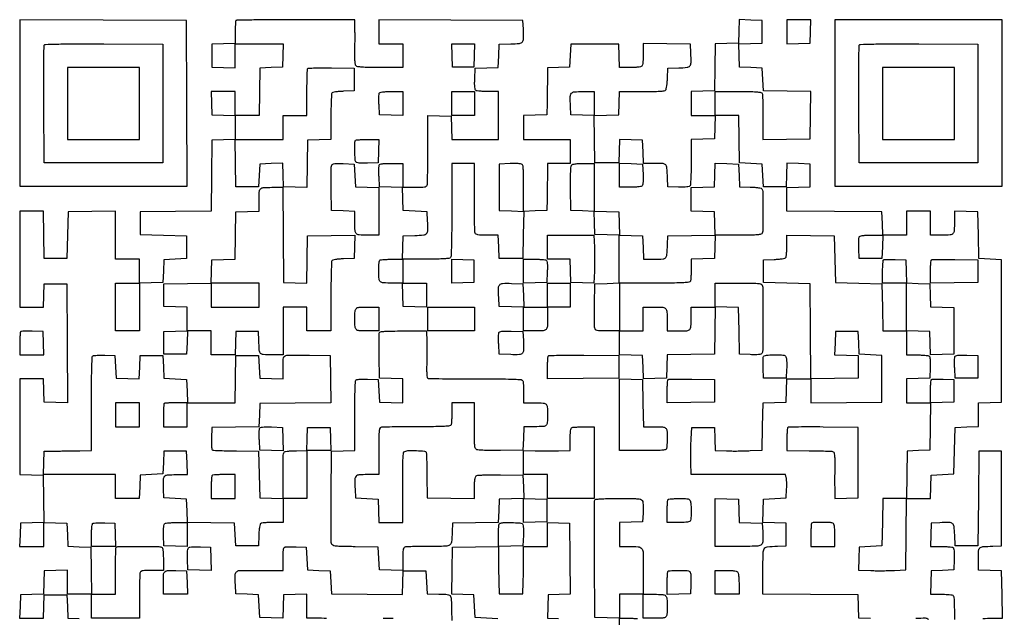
# Model space of a CAD drawing. Extents: x 156 to 936, y 95 to 969.
# Drawn here: x 156 to 936, y 494 to 969 of the extents above; entities that cross this region are included whole.
import ezdxf

# ---------------------------------------------------------------- set-up
doc = ezdxf.new("R2010")
doc.units = 0

msp = doc.modelspace()

# ---------------------------------------------------------------- linework, layer by layer
for points in [[(831.287036, 493.787036), (822.074071, 494.074071), (821.787036, 503.287036), (821.5, 512.5), (783.75, 512.762025), (746, 513.02405), (746, 531.492973, -0.00369), (746.106611, 545.938299, -0.128822), (747.005523, 549.173791, -0.239981), (749.347361, 550.683155, -0.016287), (757.5, 551.245668), (764.5, 551.5), (764.5, 560.5), (764.5, 569.5), (755.212977, 569.788016), (745.925954, 570.076031), (746.212977, 579.288016), (746.5, 588.5), (755.5, 589), (764.5, 589.5), (764.800912, 596.479083, 0.008627), (764.874264, 599.317546, 0.009416), (764.846004, 602.075142, 0.00895), (764.735265, 604.430652, 0.045288), (764.53186, 605.729083), (763.961896, 608), (726.549568, 608), (689.13724, 608), (688.81862, 617.511208, -0.006743), (688.732384, 621.822257, -0.004047), (688.74047, 626.942394, -0.004052), (688.831037, 632.036597, -0.007047), (689, 636.261208), (689.5, 645.5), (698.5, 645.5), (707.5, 645.5), (707.786599, 636.320027), (708.073198, 627.140054), (717.053977, 626.820027, 0.007289), (721.193765, 626.732904, 0.00402), (726.255609, 626.740883, 0.004007), (731.388821, 626.831398, 0.006421), (735.767377, 627), (745.5, 627.5), (745.771928, 646.212764), (746.043857, 664.925529), (755.271928, 665.212764), (764.5, 665.5), (764.787526, 674.75), (765.075052, 684), (774.537526, 684), (784, 684), (784, 674.484427), (784, 664.968853), (812.25, 665.234427), (840.5, 665.5), (840.5, 684), (840.5, 702.5), (831.5, 703), (822.5, 703.5), (822, 712.5), (821.5, 721.5), (812.5, 721.5), (803.5, 721.5), (803.212977, 712.288016), (802.925954, 703.076031), (812.212977, 702.788016), (821.5, 702.5), (821.5, 693.5), (821.5, 684.5), (802.762047, 684.227979), (784.024093, 683.955958), (783.762047, 721.727979), (783.5, 759.5), (765, 760), (746.5, 760.5), (746.5, 769.5), (746.5, 778.5), (754.968156, 778.793967, 0.010674), (758.539342, 778.994333, 0.020911), (761.36687, 779.333008, 0.02067), (763.466763, 779.763838, 0.192561), (764.202843, 780.293967, 0.112747), (764.505639, 781.145552, 0.008694), (764.748704, 783.575647, 0.011557), (764.922929, 786.515734, 0.008556), (764.984687, 789.772065), (765, 798.044131), (783.75, 797.772065), (802.5, 797.5), (803, 779), (803.5, 760.5), (822, 760), (840.5, 759.5), (840.772065, 740.75), (841.044131, 722), (850.522065, 722), (860, 722), (860, 712.5), (860, 703), (868.25, 702.984687, -0.00917), (871.504112, 702.918959, -0.012203), (874.45641, 702.732898, -0.00954), (876.894283, 702.472467, -0.110402), (877.793098, 702.149034, -0.187221), (878.389362, 701.340297, -0.039341), (878.721251, 699.5815, -0.027159), (878.864234, 696.914541, -0.008519), (878.793098, 692.914347), (878.5, 684.5), (869.25, 684.212474), (860, 683.924948), (860, 674.462474), (860, 665), (869.522065, 665), (879.044131, 665), (878.772065, 646.25), (878.5, 627.5), (869.5, 627), (860.5, 626.5), (860.227935, 607.75), (859.955869, 589), (850.5, 589), (841.044131, 589), (840.772065, 570.25), (840.5, 551.5), (831.5, 551), (822.5, 550.5), (822.213363, 541.317201), (821.926727, 532.134402), (831.713363, 531.817201, 0.006482), (836.114049, 531.731657, 0.004051), (841.268926, 531.740053, 0.004064), (846.34904, 531.830785, 0.007378), (850.5, 532), (859.5, 532.5), (859.765573, 560.75), (860.031147, 589), (869.478047, 589), (878.924948, 589), (879.212474, 598.25), (879.5, 607.5), (888.5, 608), (897.5, 608.5), (898, 627), (898.5, 645.5), (907.75, 645.787526), (917, 646.075052), (917, 655.5), (917, 664.924948), (926.25, 665.212474), (935.5, 665.5), (935.5, 722), (935.5, 778.5), (926.5, 779), (917.5, 779.5), (917, 798), (916.5, 816.5), (907.25, 816.787526), (898, 817.075052), (898, 809.119313, -0.01133), (897.829774, 801.607881, -0.174856), (896.858669, 799.255648, -0.19591), (894.651936, 798.200175, -0.014805), (887.893011, 798), (879, 798), (879, 807.5), (879, 817), (869.5, 817), (860, 817), (860, 807.5), (860, 798), (850.537526, 798), (841.075052, 798), (840.787526, 807.25), (840.5, 816.5), (802.75, 816.762025), (765, 817.02405), (765, 826.474499), (765, 835.924948), (774.25, 836.212474), (783.5, 836.5), (783.5, 845.5), (783.5, 854.5), (774.288016, 854.787023), (765.076031, 855.074046), (764.788016, 845.787023), (764.5, 836.5), (755.5, 836.5), (746.5, 836.5), (746, 845.5), (745.5, 854.5), (736.5, 855), (727.5, 855.5), (727.227935, 874.25), (726.955869, 893), (717.477935, 893), (708, 893), (708, 902.5), (708, 912), (726.393011, 912, -0.002472), (736.723448, 911.948927, -0.018295), (741.640441, 911.72025, -0.036273), (744.393178, 911.288503, -0.24904), (745.393011, 910.418213, -0.081416), (745.635779, 909.24434, -0.002391), (745.821697, 904.177994, -0.004735), (745.955952, 898.193417, -0.00324), (746, 891.396147), (746, 873.955869), (764.75, 874.227935), (783.5, 874.5), (783.771984, 893.227854), (784.043968, 911.955708), (765.271984, 912.227854), (746.5, 912.5), (746, 921.5), (745.5, 930.5), (736.5, 931), (727.5, 931.5), (727.212977, 940.711984), (726.925954, 949.923969), (736.212977, 950.211984), (745.5, 950.5), (745.5, 959.5), (745.5, 968.5), (736.288016, 968.787023), (727.076031, 969.074046), (726.788016, 959.787023), (726.5, 950.5), (717.271928, 950.212764), (708.043857, 949.925529), (707.771928, 931.212764), (707.5, 912.5), (698.25, 912.212474), (689, 911.924948), (689, 902.462474), (689, 893), (698.537526, 893), (708.075052, 893), (707.787526, 883.75), (707.5, 874.5), (698.25, 874.212474), (689, 873.924948), (688.984687, 856.212474, -0.004313), (688.919378, 849.331216, -0.006456), (688.732898, 843.323192, -0.00301), (688.478364, 838.232693, -0.12803), (688.149034, 837.206902, -0.187221), (687.340297, 836.610638, -0.039341), (685.5815, 836.278749, -0.027159), (682.914541, 836.135766, -0.008519), (678.914347, 836.206902), (670.5, 836.5), (670.245668, 843.5, 0.009054), (669.811311, 851.472893, 0.165063), (668.834916, 853.784162, 0.199365), (666.713321, 854.809906, 0.014194), (660.018474, 855), (651.075052, 855), (650.787526, 864.25), (650.5, 873.5), (641.288016, 873.787023), (632.076031, 874.074046), (631.788016, 864.787023), (631.5, 855.5), (622, 855.5), (612.5, 855.5), (612.228069, 874.213523), (611.956138, 892.927047), (621.728069, 893.213523), (631.5, 893.5), (631.787526, 902.75), (632.075052, 912), (649.915081, 912, 0.003463), (658.694016, 912.060811, 0.013657), (664.095029, 912.28327, 0.015915), (667.643708, 912.640411, 0.188678), (668.831844, 913.297384, 0.123819), (669.268892, 914.210661, 0.013166), (669.679152, 916.549742, 0.0156), (670.012379, 919.407014, 0.011934), (670.204288, 922.547384), (670.5, 930.5), (679.240685, 930.788797, 0.017722), (685.777845, 931.237089, 0.198326), (688.02491, 932.45151, 0.170867), (688.937542, 934.988791, 0.012477), (688.800912, 942.520917), (688.5, 949.5), (669.75, 949.772065), (651, 950.044131), (651, 941.722065, -0.011041), (650.921837, 938.182675, -0.020303), (650.677903, 935.311666, -0.021068), (650.310837, 933.140642, -0.144947), (649.8, 932.2, -0.144682), (648.861987, 931.689961, -0.021131), (646.701269, 931.322617, -0.02038), (643.847487, 931.078344, -0.011159), (640.337526, 931), (632.075052, 931), (631.787526, 940.25), (631.5, 949.5), (612.5, 949.5), (593.5, 949.5), (593, 940.5), (592.5, 931.5), (583.75, 931.211067), (575, 930.922134), (574.893608, 921.711067, -0.000288), (574.842522, 917.498078, -0.000165), (574.776284, 912.415126, -0.000165), (574.706321, 907.304735, -0.000274), (574.643608, 903), (574.5, 893.5), (565.25, 893.212474), (556, 892.924948), (556, 883.462474), (556, 874), (574.5, 874), (593, 874), (593, 864.5), (593, 855), (584, 855), (575, 855), (574.893608, 845.75, -0.000291), (574.842519, 841.521954, -0.000167), (574.776284, 836.426563, -0.000167), (574.70632, 831.30743, -0.000279), (574.643608, 827), (574.5, 817.5), (565.25, 817.212474), (556, 816.924948), (555.933947, 826.212474, -0.001235), (555.914573, 830.38581, -0.000774), (555.91152, 835.268664, -0.000777), (555.923423, 840.076769, -0.001418), (555.950355, 844, 0.009402), (555.91986, 847.349786, 0.012606), (555.758619, 850.382458, 0.009785), (555.512874, 852.884657, 0.116827), (555.181838, 853.791346, 0.186702), (554.340534, 854.39066, 0.036963), (552.485217, 854.720474, 0.025757), (549.669223, 854.862896, 0.007924), (545.41543, 854.791346), (536.5, 854.5), (536.5, 836), (536.5, 817.5), (546.271931, 817.213523), (556.043862, 816.927047), (555.771931, 798.213523), (555.5, 779.5), (546, 779.5), (536.5, 779.5), (536.212474, 788.75), (535.924948, 798), (527.069463, 798, -0.006319), (522.215639, 798.061341, -0.038531), (519.721349, 798.317395, -0.086284), (518.31328, 798.833715, -0.171859), (517.551945, 799.72523, -0.081925), (517.291505, 800.991004, -0.002777), (517.118598, 806.091574, -0.00517), (517.009834, 812.135435, -0.003575), (517.006386, 818.97523, 0.00061), (517.046472, 826.363016, 0.000538), (517.0706, 834.069286, 0.00054), (517.077384, 841.018793, 0.001634), (517.061429, 845.75), (517, 855), (508, 855), (499, 855), (498.926614, 845.75, 0.00151), (498.900943, 840.525545, 0.000298), (498.888795, 831.160067, 0.000316), (498.88805, 820.250833, 0.000294), (498.900921, 809.071505, -0.00253), (498.860002, 796.752874, -0.007023), (498.665789, 788.094797, -0.004281), (498.37579, 781.659749, -0.161155), (497.851863, 780.321505, -0.18824), (496.630552, 779.644839, -0.016551), (493.048625, 779.28283, -0.013645), (487.525703, 779.059931, -0.003262), (478.340029, 779), (459.924948, 779), (460.212474, 788.25), (460.5, 797.5), (469.740334, 797.787398, 0.015844), (476.678762, 798.223546, 0.194277), (478.990355, 799.421808, 0.177046), (479.934395, 801.942653, 0.012739), (479.800912, 809.520917), (479.5, 816.5), (470, 817), (460.5, 817.5), (460.212474, 826.75), (459.924948, 836), (469.395087, 836, 0.005473), (474.69422, 836.058002, 0.037765), (477.2815, 836.31076, 0.091354), (478.691724, 836.833665, 0.184077), (479.416853, 837.75, 0.068275), (479.634713, 839.026679, 0.002187), (479.78326, 844.273438, 0.004188), (479.879753, 850.476269, 0.002891), (479.88957, 857.5, -0.000649), (479.866309, 865.035889, -0.000594), (479.861649, 872.793836, -0.000594), (479.873943, 879.717621, -0.001952), (479.90533, 884.287526), (480, 893.075052), (489.25, 892.787526), (498.5, 892.5), (498.787526, 883.25), (499.075052, 874), (517.537526, 874), (536, 874), (536, 893), (536, 912), (527.75, 912.015313, -0.00917), (524.495888, 912.081041, -0.012203), (521.54359, 912.267102, -0.00954), (519.105717, 912.527533, -0.110402), (518.206902, 912.850966, -0.187221), (517.610638, 913.659703, -0.039341), (517.278749, 915.4185, -0.027159), (517.135766, 918.085459, -0.008519), (517.206902, 922.085653), (517.5, 930.5), (526.712964, 930.787036), (535.925929, 931.074071), (536.212964, 940.287036), (536.5, 949.5), (545.740334, 949.787398, 0.015844), (552.678762, 950.223546, 0.194277), (554.990355, 951.421808, 0.177046), (555.934395, 953.942653, 0.012739), (555.800912, 961.520917), (555.5, 968.5), (498.25, 968.75819), (441, 969.016379), (441, 959.50819), (441, 950), (450.5, 950), (460, 950), (460, 940.523613), (460, 931.047227), (442.099505, 931.051254, -0.00309), (432.717745, 931.111344, -0.015809), (427.512408, 931.341571, -0.024233), (424.310163, 931.74158, -0.178187), (422.998157, 932.502221, -0.127081), (422.483258, 933.596166, -0.023043), (422.165141, 935.836782, -0.020329), (422.000884, 938.858534, -0.009885), (422.024538, 942.72458, 0.003165), (422.10265, 946.717686, 0.001862), (422.148043, 951.492533, 0.001862), (422.157869, 956.264977, 0.00318), (422.125886, 960.25), (422, 969), (375.166667, 969, 0.001333), (357.162849, 968.952008, 0.002176), (341.894792, 968.804167, 0.00027), (328.311579, 968.606192, 0.194987), (327.666667, 968.333333, 0.174595), (327.400837, 967.768224, 0.005912), (327.195833, 965.278732, 0.010516), (327.048335, 962.289663, 0.007069), (327, 958.870859), (327, 950.075052), (317.75, 949.787526), (308.5, 949.5), (308.5, 940.5), (308.5, 931.5), (317.75, 931.212474), (327, 930.924948), (327, 940.462474), (327, 950), (346.037526, 950), (365.075052, 950), (364.787526, 940.75), (364.5, 931.5), (355.5, 931), (346.5, 930.5), (346.227935, 911.75), (345.955869, 893), (336.477935, 893), (327, 893), (327, 902.5), (327, 912), (317.462474, 912), (307.924948, 912), (308.212474, 902.75), (308.5, 893.5), (317.75, 893.212474), (327, 892.924948), (327, 883.5), (327, 874.075052), (317.75, 873.787526), (308.5, 873.5), (308.234453, 845.265547), (307.968906, 817.031094), (279.734453, 816.765547), (251.5, 816.5), (251.5, 807.5), (251.5, 798.5), (270, 798), (288.5, 797.5), (288.5, 788.5), (288.5, 779.5), (279.5, 779), (270.5, 778.5), (270, 769.5), (269.5, 760.5), (260.25, 760.212474), (251, 759.924948), (251, 769.462474), (251, 779), (241.5, 779), (232, 779), (232, 798.022065), (232, 817.044131), (213.25, 816.772065), (194.5, 816.5), (194, 798), (193.5, 779.5), (184.5, 779.5), (175.5, 779.5), (175.227935, 798.25), (174.955869, 817), (165.477935, 817), (156, 817), (156, 779), (156, 741), (165.462474, 741), (174.924948, 741), (175.212474, 750.25), (175.5, 759.5), (184.5, 759.5), (193.5, 759.5), (193.759816, 712.212344), (194.019631, 664.924689), (184.759816, 665.212344), (175.5, 665.5), (175.212474, 674.75), (174.924948, 684), (165.462474, 684), (156, 684), (156, 646.037526), (156, 608.075052), (165.25, 607.787526), (174.5, 607.5), (174.771926, 588.787816), (175.043852, 570.075632), (165.771926, 569.787816), (156.5, 569.5), (156.212474, 560.25), (155.924948, 551), (165.462474, 551), (175, 551), (175, 560.537526), (175, 570.075052), (184.25, 569.787526), (193.5, 569.5), (193.787036, 560.287036), (194.074071, 551.074071), (203.287036, 550.787036), (212.5, 550.5), (212.772065, 531.75), (213.044131, 513), (203.522065, 513), (194, 513), (194, 522.537526), (194, 532.075052), (184.75, 531.787526), (175.5, 531.5), (175.212964, 522.287036), (174.925929, 513.074071), (165.712964, 512.787036), (156.5, 512.5), (156.212474, 503.25), (155.924948, 494), (165.424948, 494), (174.924948, 494), (175.212474, 503.25), (175.5, 512.5), (184.5, 512.5), (193.5, 512.5), (193.787036, 503.287036), (194.074071, 494.074071), (203.287036, 493.787036)], [(920.611431, 493.830791, -0.011291), (928.103853, 494), (936.044131, 494), (935.772065, 512.75), (935.5, 531.5), (926.25, 531.787526), (917, 532.075052), (917, 541.018474, -0.014194), (917.190094, 547.713321, -0.199365), (918.215838, 549.834916, -0.165063), (920.527107, 550.811311, -0.009054), (928.5, 551.245668), (935.5, 551.5), (935.5, 589), (935.5, 626.5), (926.5, 626.5), (917.5, 626.5), (917, 589), (916.5, 551.5), (907.5, 551.5), (898.5, 551.5), (898.211203, 560.240685, 0.017722), (897.762911, 566.777845, 0.198326), (896.54849, 569.02491, 0.170867), (894.011209, 569.937542, 0.012477), (886.479083, 569.800912), (879.5, 569.5), (879.212474, 560.25), (878.924948, 551), (887.212474, 550.984687, -0.009129), (890.480966, 550.918962, -0.01216), (893.445387, 550.732898, -0.009485), (895.893389, 550.472502, -0.110544), (896.793098, 550.149034, -0.187221), (897.389362, 549.340297, -0.039341), (897.721251, 547.5815, -0.027159), (897.864234, 544.914541, -0.008519), (897.793098, 540.914347), (897.5, 532.5), (888.5, 532), (879.5, 531.5), (879.212474, 522.25), (878.924948, 513), (887.855485, 513, -0.006687), (892.556376, 512.937123, -0.034414), (895.148072, 512.688728, -0.069706), (896.652499, 512.217512, -0.192751), (897.393011, 511.418213, -0.080983), (897.635568, 510.250423, -0.002541), (897.821697, 505.367318, -0.004891), (897.955938, 499.590857, -0.003363), (898, 493.040657, -0.00346)], [(535.5, 493.5), (526.5, 494), (517.5, 494.5), (517, 503.5), (516.5, 512.5), (507.728079, 512.789253), (498.956158, 513.078505), (499.228079, 531.789253), (499.5, 550.5), (517.75, 550.723412), (536, 550.946823), (536.051866, 541.223412, 0.001236), (536.086029, 536.847161, 0.000768), (536.146698, 531.712502, 0.000771), (536.222149, 526.646531, 0.001394), (536.301866, 522.5), (536.5, 513.5), (546, 513.5), (555.5, 513.5), (555.698134, 522.5, 0.001399), (555.777851, 526.648335, 0.000771), (555.853302, 531.720313, 0.000769), (555.913969, 536.863499, 0.001235), (555.948134, 541.25), (556, 551), (565.5, 551), (575, 551), (575, 560.538933), (575, 570.077866), (583.75, 569.788933), (592.5, 569.5), (592.765507, 541.289159), (593.031014, 513.078318), (584.265507, 512.789159), (575.5, 512.5), (575.212997, 503.289473), (574.925993, 494.078945), (583.712997, 493.789473)], [(399.428434, 493.823482, 0.01175), (391.918213, 494), (384, 494), (384, 503.537526), (384, 513.075052), (374.75, 512.787526), (365.5, 512.5), (365.211984, 503.212977), (364.923969, 493.925954), (355.711984, 494.212977), (346.5, 494.5), (346, 503.5), (345.5, 512.5), (336.5, 513), (327.5, 513.5), (327.199088, 520.479083, -0.012405), (327.057144, 528.243164, -0.180252), (328.016693, 530.767865, -0.203763), (330.344433, 531.889122, -0.016444), (337.289176, 531.986262, 0.002296), (341.484927, 531.926228, 0.001343), (346.511508, 531.890894, 0.001343), (351.541817, 531.882556, 0.002281), (355.75, 531.906082), (365, 532), (365, 540.916667, -0.008303), (365.068099, 545.017187, -0.024614), (365.299725, 547.820826, -0.031738), (365.669018, 549.689569, -0.232986), (366.25, 550.356866, -0.08407), (367.100026, 550.554893, -0.00628), (369.482813, 550.670739, -0.008556), (372.344709, 550.724863, -0.006392), (375.5, 550.690199), (383.5, 550.5), (384, 541.5), (384.5, 532.5), (393.5, 532), (402.5, 531.5), (403, 522.5), (403.5, 513.5), (431.712269, 513.234491), (459.924538, 512.968982), (460.212269, 522.234491), (460.5, 531.5), (469.5, 531.5), (478.5, 531.5), (479, 522.5), (479.5, 513.5), (488.65068, 513.213788, -0.004953), (494.214264, 512.984588, -0.05042), (496.495849, 512.63548, -0.141082), (497.669131, 511.943451, -0.130802), (498.336833, 510.713788, -0.049016), (498.550422, 509.191174, -0.002688), (498.724461, 504.363868, -0.004151), (498.853157, 498.608652, -0.00302), (498.904476, 492.205763, 0.003374)], [(452.520917, 493.800912, 0.01985), (444.572376, 493.827903, 0.254392)], [(632, 485.581787), (632, 494), (640.25, 493.984687, -0.008591), (643.498009, 493.922842, -0.011595), (646.431384, 493.748365, -0.008743)], [(877.578192, 492.990355, 0.177046), (875.057347, 493.934395, 0.012739), (867.479083, 493.800912)]]:
    msp.add_lwpolyline(points, format="xyb")
for points in [[(156, 903.007138), (156, 837), (222.50719, 837), (289.014379, 837), (288.75719, 902.75), (288.5, 968.5), (222.25, 968.757138), (156, 969.014276)], [(765, 959.462474), (765, 949.924948), (774.25, 950.212474), (783.5, 950.5), (783.787526, 959.75), (784.075052, 969), (774.537526, 969), (765, 969)], [(803, 903), (803, 837), (869.5, 837), (936, 837), (936, 903), (936, 969), (869.5, 969), (803, 969)], [(516.787526, 940.75), (516.5, 931.5), (508, 931.5), (499.5, 931.5), (499.212474, 940.75), (498.924948, 950), (508, 950), (517.075052, 950)], [(194, 902.5), (194, 874), (222.5, 874), (251, 874), (251, 902.5), (251, 931), (222.5, 931), (194, 931)], [(841, 902.5), (841, 874), (869.5, 874), (898, 874), (898, 902.5), (898, 931), (869.5, 931), (841, 931)], [(517, 902.5), (517, 893), (508, 893), (499, 893), (499, 902.5), (499, 912), (508, 912), (517, 912)], [(516.5, 769.5), (516.5, 760.5), (507.75, 760.211067), (499, 759.922134), (499, 769.5), (499, 779.077866), (507.75, 778.788933), (516.5, 778.5)], [(251, 741), (251, 722), (241.5, 722), (232, 722), (232, 741), (232, 760), (241.5, 760), (251, 760)], [(308, 750.5), (308, 741), (327, 741), (346, 741), (346, 750.5), (346, 760), (327, 760), (308, 760)], [(517, 731.5), (517, 722), (498.5, 722), (480, 722), (480, 731.5), (480, 741), (498.5, 741), (517, 741)], [(232, 655.5), (232, 646), (241.5, 646), (251, 646), (251, 655.5), (251, 665), (241.5, 665), (232, 665)]]:
    msp.add_lwpolyline(points, close=True)
for points in [[(269.5, 902.5), (269.5, 855.5), (222.5, 855.5), (175.5, 855.5), (175.239372, 901.5, -0.000997), (175.174287, 919.225103, -0.001596), (175.197198, 934.357597, -0.000282), (175.267665, 947.72814, -0.090314), (175.461789, 948.759906, -0.301449), (176.45055, 949.464468, -0.003096), (185.402033, 949.70934, -0.005599), (198.68089, 949.841585, -0.001079), (222.722417, 949.759906), (269.5, 949.5)], [(916.5, 902.5), (916.5, 855.5), (869.5, 855.5), (822.5, 855.5), (822.239372, 901.5, -0.000997), (822.174287, 919.225103, -0.001596), (822.197198, 934.357597, -0.000282), (822.267665, 947.72814, -0.090314), (822.461789, 948.759906, -0.301449), (823.45055, 949.464468, -0.003096), (832.402033, 949.70934, -0.005599), (845.68089, 949.841585, -0.001079), (869.722417, 949.759906), (916.5, 949.5)], [(421.5, 921.5), (421.5, 912.5), (413.031844, 912.206033, 0.010674), (409.460658, 912.005667, 0.020911), (406.63313, 911.666992, 0.02067), (404.533237, 911.236162, 0.192561), (403.797157, 910.706033, 0.129251), (403.48896, 909.740899, 0.002679), (403.251296, 904.651233, 0.006078), (403.076696, 898.662689, 0.004032), (403.015313, 891.787526), (403, 874.075052), (393.75, 873.787526), (384.5, 873.5), (384.227798, 854.712768), (383.955596, 835.925536), (374.727798, 836.212768), (365.5, 836.5), (365.211984, 845.787023), (364.923969, 855.074046), (355.711984, 854.787023), (346.5, 854.5), (346, 845.5), (345.5, 836.5), (336.5, 836.5), (327.5, 836.5), (327.227935, 855.25), (326.955869, 874), (345.977935, 874), (365, 874), (365, 883.5), (365, 893), (374.5, 893), (384, 893), (384, 911.333333, -0.003512), (384.049704, 918.410494, -0.005533), (384.202246, 924.483496, -0.00172), (384.409882, 929.721472, -0.187745), (384.688496, 930.355163, -0.19128), (385.321579, 930.628369, -0.001798), (390.480314, 930.761564, -0.0057), (396.465536, 930.826322, -0.003617), (403.438496, 930.77183), (421.5, 930.5)], [(460, 902.462474), (460, 892.924948), (450.75, 893.212474), (441.5, 893.5), (441.205027, 901.411609, -0.006569), (441.129541, 904.539392, -0.008656), (441.147568, 907.392336, -0.006579), (441.235027, 909.7687, -0.079281), (441.423642, 910.661609, -0.228749), (442.106941, 911.304101, -0.041413), (443.854544, 911.698735, -0.027242), (446.620517, 911.933967, -0.007593), (450.968615, 912), (460, 912)], [(612, 902.462474), (612, 892.924948), (602.75, 893.212474), (593.5, 893.5), (593.199088, 900.479083, -0.012322), (593.058134, 908.11956, -0.176722), (593.990719, 910.627338, -0.202101), (596.267676, 911.772817, -0.01682), (603.019052, 912), (612, 912)], [(440.787526, 864.75), (440.5, 855.5), (432.085653, 855.206902, -0.008519), (428.085459, 855.135766, -0.027159), (425.4185, 855.278749, -0.039341), (423.659703, 855.610638, -0.187221), (422.850966, 856.206902, -0.131906), (422.206577, 858.26788, -0.007493), (422.033407, 864.992136, -0.005877), (422.040216, 871.8478, -0.195602), (422.666667, 873.333333, -0.174822), (423.232541, 873.599219, -0.00583), (425.743315, 873.804167, -0.010438), (428.756615, 873.951668, -0.007009), (432.204192, 874), (441.075052, 874)], [(422, 845.5), (422.5, 836.5), (431.75, 836.212474), (441, 835.924948), (441, 816.962474), (441, 798), (432.106989, 798, -0.014732), (425.350994, 798.199102, -0.19511), (423.143776, 799.249844, -0.175559), (422.171283, 801.592092, -0.011491), (422, 809.044262), (422, 816.924948), (412.75, 817.212474), (403.5, 817.5), (403.214485, 834, -0.003389), (403.146214, 840.487096, -0.004645), (403.178583, 846.325376, -0.003052), (403.281068, 851.219472, -0.053724), (403.493203, 852.788514, -0.112845), (404.138583, 854.070221, -0.168426), (405.201191, 854.715686, -0.056825), (407.272522, 854.920626, -0.00454), (412.778718, 854.788514), (421.5, 854.5)], [(460, 845.462474), (460, 835.924948), (450.75, 836.212474), (441.5, 836.5), (441.205027, 844.411609, -0.006569), (441.129541, 847.539392, -0.008656), (441.147568, 850.392336, -0.006579), (441.235027, 852.7687, -0.079281), (441.423642, 853.661609, -0.228749), (442.106941, 854.304101, -0.041413), (443.854544, 854.698735, -0.027242), (446.620517, 854.933967, -0.007593), (450.968615, 855), (460, 855)], [(612.063971, 845.25, -0.001491), (612.079728, 840.848655, -0.000913), (612.073363, 835.657717, -0.000915), (612.048278, 830.517767, -0.001628), (612.006111, 826.28691), (611.88428, 817.07382), (621.69214, 816.78691), (631.5, 816.5), (631.787036, 807.287036), (632.074071, 798.074071), (641.287036, 797.787036), (650.5, 797.5), (650.787526, 788.25), (651.075052, 779), (660.018474, 779, 0.014194), (666.713321, 779.190094, 0.199365), (668.834916, 780.215838, 0.165063), (669.811311, 782.527107, 0.009054), (670.245668, 790.5), (670.5, 797.5), (689.287232, 797.772202), (708.074464, 798.044404), (707.787232, 807.272202), (707.5, 816.5), (698.25, 816.787526), (689, 817.075052), (689, 826.5), (689, 835.924948), (698.25, 836.212474), (707.5, 836.5), (707.788016, 845.787023), (708.076031, 855.074046), (717.288016, 854.787023), (726.5, 854.5), (727, 845.5), (727.5, 836.5), (735.968156, 836.206033, -0.010674), (739.539342, 836.005667, -0.020911), (742.36687, 835.666992, -0.02067), (744.466763, 835.236162, -0.192561), (745.202843, 834.706033, -0.139499), (745.839315, 832.565073, -0.001585), (745.968851, 817.474488, -0.002246), (745.982441, 802.731653, -0.090959), (745.393011, 799.581787, -0.248902), (744.393938, 798.711703, -0.036362), (741.646395, 798.279811, -0.01833), (736.738583, 798.051095, -0.002478), (726.430537, 798), (708.075052, 798), (707.787526, 788.75), (707.5, 779.5), (698.25, 779.212474), (689, 778.924948), (689, 771.044262, -0.007082), (688.955612, 767.910777, -0.008933), (688.821697, 765.013877, -0.007357), (688.631047, 762.59865, -0.068336), (688.393011, 761.581787, -0.273), (687.2442, 760.66906, -0.020733), (683.135087, 760.269618, -0.01238), (675.897163, 760.047441, -0.001482), (659.893011, 760), (632, 760), (632, 741), (632, 722), (641.5, 722), (651, 722), (651, 731.5), (651, 741), (659.883369, 741, -0.016759), (666.553316, 740.776378, -0.201044), (668.807493, 739.648785, -0.167696), (669.798822, 737.151408, -0.010923), (669.986345, 729.25), (670, 722), (678.893011, 722, 0.014768), (685.650479, 722.199638, 0.195511), (687.85745, 723.252746, 0.175208), (688.829247, 725.599988, 0.01141), (689, 733.081787), (689, 741), (698.5, 741), (708, 741), (708, 750.5), (708, 760), (726.393011, 760, -0.002486), (736.69597, 759.948772, -0.018178), (741.62529, 759.720404, -0.035596), (744.393079, 759.291302, -0.249868), (745.389876, 758.426382, -0.092191), (746.008088, 755.077456, -0.000943), (745.930891, 730.985166, -0.000665), (745.773488, 706.472628, -0.137309), (745.113757, 704.184063, -0.192823), (744.325963, 703.602092, -0.037382), (742.550978, 703.278086, -0.026568), (739.877424, 703.13706, -0.008599), (735.914347, 703.206902), (727.5, 703.5), (727, 722), (726.5, 740.5), (717.272202, 740.787232), (708.044404, 741.074464), (707.772202, 722.287232), (707.5, 703.5), (688.787236, 703.228072), (670.074471, 702.956143), (669.787236, 693.728072), (669.5, 684.5), (660.288016, 684.212977), (651.076031, 683.925954), (650.788016, 693.212977), (650.5, 702.5), (641.25, 702.787526), (632, 703.075052), (632, 712.537526), (632, 722), (622.519052, 722, -0.004326), (616.606186, 722.051162, -0.050857), (614.323315, 722.323953, -0.151923), (613.161449, 722.992431, -0.127053), (612.483537, 724.25, -0.053901), (612.275019, 725.797256, -0.002978), (612.175744, 730.685937, -0.004581), (612.145502, 736.515656, -0.003332), (612.214485, 743), (612.5, 759.5), (622.227435, 759.78594), (631.95487, 760.07188), (631.951224, 779.000044), (631.947579, 797.928208), (622.223789, 798.214104), (612.5, 798.5), (612.212964, 807.712964), (611.925929, 816.925929), (602.712964, 817.212964), (593.5, 817.5), (593.285999, 834.940913, -0.004306), (593.257989, 842.601155, -0.010385), (593.403766, 848.266298, -0.008096), (593.668561, 852.484768, -0.154677), (594.158444, 853.690913, -0.155417), (595.084872, 854.28434, -0.030982), (597.035446, 854.678513, -0.024503), (599.812899, 854.924833, -0.009865), (603.622445, 855), (612, 855)], [(650.793098, 846.085653, -0.008519), (650.864234, 842.085459, -0.027159), (650.721251, 839.4185, -0.039341), (650.389362, 837.659703, -0.187221), (649.793098, 836.850966, -0.110402), (648.894283, 836.527533, -0.00954), (646.45641, 836.267102, -0.012203), (643.504112, 836.081041, -0.00917), (640.25, 836.015313), (632, 836), (632, 845.537526), (632, 855.075052), (641.25, 854.787526), (650.5, 854.5)], [(365.237975, 798.25), (365.5, 760.5), (374.727798, 760.212768), (383.955596, 759.925536), (384.227798, 778.712768), (384.5, 797.5), (403.28782, 797.772204), (422.075639, 798.044409), (421.78782, 788.772204), (421.5, 779.5), (413.031844, 779.206033, 0.010674), (409.460658, 779.005667, 0.020911), (406.63313, 778.666992, 0.02067), (404.533237, 778.236162, 0.192561), (403.797157, 777.706033, 0.134227), (403.486565, 776.699527, 0.001247), (403.251296, 768.849585, 0.0041), (403.076556, 759.781954, 0.002627), (403.015313, 749.25), (403, 722), (393.5, 722), (384, 722), (384, 731.5), (384, 741), (374.5, 741), (365, 741), (365, 722), (365, 703), (356.019052, 703, -0.014075), (349.293814, 703.189349, -0.199016), (347.167746, 704.214245, -0.165509), (346.189146, 706.52461, -0.009074), (345.754332, 714.5), (345.5, 721.5), (336.5, 721.5), (327.5, 721.5), (327.212474, 712.25), (326.924948, 703), (317.462474, 703), (308, 703), (308, 712.5), (308, 722), (298.537526, 722), (289.075052, 722), (288.787526, 712.75), (288.5, 703.5), (279.5, 703.5), (270.5, 703.5), (270.5, 712.5), (270.5, 721.5), (279.75, 721.787526), (289, 722.075052), (289, 731.5), (289, 740.924948), (279.75, 741.212474), (270.5, 741.5), (270.5, 750.5), (270.5, 759.5), (289.212764, 759.771928), (307.925529, 760.043857), (308.212764, 769.271928), (308.5, 778.5), (317.728072, 778.787236), (326.956143, 779.074471), (327.228072, 797.787236), (327.5, 816.5), (336.75, 816.787526), (346, 817.075052), (346, 824.955738, -0.011482), (346.171143, 832.407159, -0.175415), (347.142877, 834.74965, -0.195224), (349.348541, 835.800662, -0.01477), (356.094964, 836), (364.97595, 836)], [(612.18138, 788.5, -0.005294), (612.280662, 784.17274, -0.003099), (612.312558, 778.989247, -0.003099), (612.280177, 773.802276, -0.005262), (612.180521, 769.463394), (611.861042, 759.926787), (602.680521, 760.213394), (593.5, 760.5), (593.212474, 769.75), (592.924948, 779), (583.962474, 779), (575, 779), (575, 788.5), (575, 798), (593.43138, 798), (611.86276, 798)], [(840.787526, 788.75), (840.5, 779.5), (831.5, 779.5), (822.5, 779.5), (822.205027, 787.411609, -0.006569), (822.129541, 790.539392, -0.008656), (822.147568, 793.392336, -0.006579), (822.235027, 795.7687, -0.079281), (822.423642, 796.661609, -0.22904), (823.108114, 797.304492, -0.041271), (824.861635, 797.698947, -0.027152), (827.637843, 797.934049, -0.007548), (832.006141, 798), (841.075052, 798)], [(460, 769.5), (460, 760), (469.5, 760), (479, 760), (479, 750.462474), (479, 740.924948), (469.75, 741.212474), (460.5, 741.5), (460.212474, 750.75), (459.924948, 760), (452.044262, 760, -0.011104), (444.631602, 760.164637, -0.168361), (442.275793, 761.100138, -0.200636), (441.211391, 763.23143, -0.016793), (441, 769.523655, -0.009126), (441.069231, 773.316322, -0.0261), (441.302781, 775.942696, -0.034019), (441.674808, 777.697678, -0.231604), (442.25, 778.337719, -0.075375), (443.103532, 778.540327, -0.005317), (445.55625, 778.717133, -0.007419), (448.498917, 778.854035, -0.005521), (451.75, 778.921053), (460, 779)], [(573.793098, 778.149034, -0.187221), (574.389362, 777.340297, -0.039341), (574.721251, 775.5815, -0.027159), (574.864234, 772.914541, -0.008519), (574.793098, 768.914347), (574.5, 760.5), (565.25, 760.212474), (556, 759.924948), (556, 769.462474), (556, 779), (564.25, 778.984687, -0.00917), (567.504112, 778.918959, -0.012203), (570.45641, 778.732898, -0.00954), (572.894283, 778.472467, -0.110402)], [(859.787036, 769.287036), (860.074071, 760.074071), (869.287036, 759.787036), (878.5, 759.5), (878.787036, 750.287036), (879.074071, 741.074071), (888.287036, 740.787036), (897.5, 740.5), (897.5, 722), (897.5, 703.5), (888.288016, 703.212977), (879.076031, 702.925954), (878.788016, 712.212977), (878.5, 721.5), (869.25, 721.787526), (860, 722.075052), (860, 741.037526), (860, 760), (850.5, 760), (841, 760), (841, 768.833333, -0.007416), (841.050964, 772.269043, -0.010972), (841.206402, 775.278277, -0.006396), (841.422807, 777.77838, -0.173269), (841.702644, 778.369311, -0.179987), (842.290922, 778.638564, -0.007016), (844.709672, 778.781547, -0.011703), (847.626528, 778.84459, -0.007913), (850.952644, 778.785977), (859.5, 778.5)], [(916.5, 769.5), (916.5, 760.5), (897.75, 760.227935), (879, 759.955869), (879, 768.811268, -0.00725), (879.049928, 772.254446, -0.010754), (879.202246, 775.267639, -0.006164), (879.414136, 777.773946, -0.173904), (879.688496, 778.355163, -0.19128), (880.321579, 778.628369, -0.001798), (885.480314, 778.761564, -0.0057), (891.465536, 778.826322, -0.003617), (898.438496, 778.77183), (916.5, 778.5)], [(555.787526, 750.25), (556.075052, 741), (565.537526, 741), (575, 741), (575, 750.5), (575, 760), (584, 760), (593, 760), (593, 750.5), (593, 741), (584, 741), (575, 741), (575, 733.081787, -0.01141), (574.829247, 725.599988, -0.175208), (573.85745, 723.252746, -0.195511), (571.650479, 722.199638, -0.014768), (564.893011, 722), (556, 722), (556, 731.463788), (556, 740.927576), (546.25, 741.213788), (536.5, 741.5), (536.199088, 748.479083, -0.012183), (536.054051, 756.224292, -0.182581), (537.006436, 758.703073, -0.205359), (539.311888, 759.781971, -0.015937), (546.278376, 759.78715), (555.5, 759.5)], [(441, 731.5), (441, 722), (432.106989, 722, -0.013336), (425.429165, 722.178146, -0.177094), (423.202154, 723.129957, -0.190499), (422.197642, 725.264457, -0.015844), (422, 731.5, -0.015844), (422.197642, 737.735543, -0.190499), (423.202154, 739.870043, -0.177094), (425.429165, 740.821854, -0.013336), (432.106989, 741), (441, 741)], [(156.702644, 721.369311, 0.173269), (156.422807, 720.77838, 0.006396), (156.206402, 718.278277, 0.010972), (156.050964, 715.269043, 0.007416), (156, 711.833333), (156, 703), (165.537526, 703), (175.075052, 703), (174.787526, 712.25), (174.5, 721.5), (165.952644, 721.785977, 0.007913), (162.626528, 721.84459, 0.011703), (159.709672, 721.781547, 0.007016), (157.290922, 721.638564, 0.179987)], [(479.144302, 713.25, -0.003594), (479.181909, 709.206943, -0.001958), (479.172959, 704.242663, -0.00195), (479.124407, 699.195246, -0.003095), (479.039222, 694.87396, 0.008326), (479.001088, 690.751084, 0.018323), (479.139836, 687.602966, 0.016932), (479.406527, 685.284933, 0.220685), (479.871671, 684.579311, 0.134495), (480.79517, 684.307557, 0.000559), (491.480496, 684.118582, 0.002709), (503.641353, 683.98301, 0.001697), (517.871906, 683.949767, -0.001071), (539.248459, 683.926614, -0.00943), (548.698954, 683.717882, -0.013274), (554.161877, 683.348638, -0.284945), (555.395154, 682.412629, -0.068517), (555.632397, 681.397499, -0.007287), (555.822326, 678.97346, -0.00888), (555.955773, 676.065669, -0.007026), (556, 672.918213), (556, 665), (564.893011, 665, -0.013336), (571.570835, 664.821854, -0.177094), (573.797846, 663.870043, -0.190499), (574.802358, 661.735543, -0.015844), (575, 655.5, -0.015807), (574.802887, 649.26641, -0.190057), (573.800759, 647.13142, -0.177462), (571.578852, 646.178787, -0.013444), (564.930537, 646), (556.075052, 646), (555.787526, 636.75), (555.5, 627.5), (537.630851, 627.226441, -0.003772), (529.218208, 627.161121, -0.011951), (523.58904, 627.294444, -0.01232), (519.690655, 627.57647, -0.150079), (518.324384, 628.145748, -0.143499), (517.642725, 629.157205, -0.043589), (517.23356, 630.979707, -0.028422), (517.021714, 633.729291, -0.008586), (517.009586, 637.919308, 0.001788), (517.05188, 641.871266, 0.00099), (517.076713, 646.696609, 0.000987), (517.082547, 651.585498, 0.00159), (517.066053, 655.75), (517, 665), (508, 665), (499, 665), (499, 657.081787, -0.00705), (498.955615, 653.933927, -0.008902), (498.821697, 651.0249, -0.007317), (498.631074, 648.599719, -0.06844), (498.393011, 647.581787, -0.271086), (497.257592, 646.67308, -0.02197), (493.306366, 646.270409, -0.012854), (486.33251, 646.047721, -0.001554), (470.974799, 646, 0.002113), (460.584885, 645.956085, 0.00323), (451.574722, 645.821697, 0.001149), (443.814248, 645.637956, 0.085316), (442.581787, 645.393011, 0.24904), (441.711497, 644.393178, 0.036273), (441.27975, 641.640441, 0.018295), (441.051073, 636.723448, 0.002472), (441, 626.393011), (441, 608), (432.019052, 608, 0.01682), (425.267676, 607.772817, 0.202101), (422.990719, 606.627338, 0.176722), (422.058134, 604.11956, 0.012322), (422.199088, 596.479083), (422.5, 589.5), (431.5, 589), (440.5, 588.5), (440.787526, 579.25), (441.075052, 570), (450.537526, 570), (460, 570), (460, 597.893011, -0.001482), (460.047441, 613.897163, -0.01238), (460.269618, 621.135087, -0.020733), (460.66906, 625.2442, -0.273), (461.581787, 626.393011, -0.085248), (464.936159, 627.060146, -0.016977), (471.069968, 627.012843, -0.010327), (477.317053, 626.623053, -0.287939), (478.567404, 625.684944, -0.080497), (478.775835, 624.686298, -0.001701), (478.986659, 619.634672, -0.003897), (479.167451, 613.711391, -0.002611), (479.286019, 606.934944), (479.5, 589.5), (498.25, 589.227935), (517, 588.955869), (517, 597.35549, -0.009477), (517.07467, 601.294675, -0.026445), (517.325207, 604.046794, -0.036535), (517.740121, 605.931434, -0.148154), (518.380851, 606.901115, -0.152679), (519.6852, 607.436825, -0.010349), (523.738818, 607.704708, -0.011229), (529.433748, 607.834763, -0.003921), (537.630851, 607.773559), (555.5, 607.5), (555.787036, 598.287036), (556.074071, 589.074071), (565.287036, 588.787036), (574.5, 588.5), (574.5, 579.5), (574.5, 570.5), (565.25, 570.212474), (556, 569.924948), (556, 579.498686), (556, 589.072424), (546.25, 588.786212), (536.5, 588.5), (536.212771, 579.272415), (535.925542, 570.044829), (517.712771, 569.772415), (499.5, 569.5), (499.245668, 562.5, -0.015297), (498.699088, 554.343177, -0.234547), (497.247226, 552.018476, -0.134667), (494.137942, 551.110767, -0.00408), (480.562735, 551, 0.003248), (473.781228, 550.955951, 0.004744), (467.809928, 550.821697, 0.0024), (462.755283, 550.635766, 0.081389), (461.581787, 550.393011, 0.192751), (460.782488, 549.652499, 0.069706), (460.311272, 548.148072, 0.034414), (460.062877, 545.556376, 0.006687), (460, 540.855485), (460, 531.924948), (450.75, 532.212474), (441.5, 532.5), (441, 541.5), (440.5, 550.5), (422.263403, 550.772507, -0.001733), (410.371608, 550.991429, -0.027626), (406.35246, 551.301967, -0.103582), (404.432333, 551.97855, -0.199274), (403.484534, 553.272507, -0.057209), (403.27206, 554.970215, -0.000808), (403.183473, 565.273799, -0.002238), (403.153502, 577.233667, -0.001471), (403.221131, 591), (403.5, 626.5), (412.75, 626.787526), (422, 627.075052), (422.092898, 636.287526, 0.001919), (422.122525, 641.030312, 0.000614), (422.130861, 648.081336, 0.000612), (422.120896, 655.932979, 0.000684), (422.091679, 663.5, -0.004371), (422.116244, 670.491498, -0.006556), (422.27104, 676.592347, -0.003034), (422.501521, 681.762699, -0.131698), (422.834434, 682.793098, -0.185171), (423.651188, 683.388868, -0.039105), (425.416752, 683.720821, -0.027082), (428.088216, 683.863948, -0.008549), (432.085653, 683.793098), (440.5, 683.5), (441, 674.5), (441.5, 665.5), (450.75, 665.212474), (460, 664.924948), (460, 674.424948), (460, 683.924948), (450.75, 684.212474), (441.5, 684.5), (441.257563, 702, -0.002549), (441.198054, 708.796851, -0.003829), (441.221776, 714.726562, -0.001593), (441.297044, 719.79645, -0.084029), (441.476178, 720.75, -0.281521), (442.289511, 721.392512, -0.013511), (445.884993, 721.726917, -0.013249), (451.367402, 721.942074, -0.003182), (460.468615, 722), (479, 722)], [(555.800912, 714.520917, -0.012183), (555.945949, 706.775708, -0.182581), (554.993564, 704.296927, -0.205359), (552.688112, 703.218029, -0.015937), (545.721624, 703.21285), (536.5, 703.5), (536.205027, 711.411609, -0.00675), (536.130612, 714.542108, -0.00884), (536.151823, 717.403425, -0.006817), (536.244157, 719.786543, -0.078674), (536.438128, 720.699359, -0.226742), (537.142535, 721.366783, -0.050502), (538.808733, 721.724677, -0.028831), (541.565901, 721.870994, -0.006604), (546.233101, 721.787749), (555.5, 721.5)], [(232, 693.5), (232.5, 684.5), (241.711984, 684.212977), (250.923969, 683.925954), (251.211984, 693.212977), (251.5, 702.5), (260.5, 702.5), (269.5, 702.5), (270, 693.5), (270.5, 684.5), (279.5, 684), (288.5, 683.5), (288.787526, 674.25), (289.075052, 665), (308.015461, 665), (326.955869, 665), (327.227935, 683.75), (327.5, 702.5), (336.5, 702.5), (345.5, 702.5), (346, 693.5), (346.5, 684.5), (355.75, 684.212474), (365, 683.924948), (365, 692.943422, -0.004691), (365.052461, 698.534753, -0.05307), (365.327745, 700.729005, -0.153693), (365.995946, 701.854309, -0.122683), (367.25, 702.516463, -0.053901), (368.797256, 702.724981, -0.002978), (373.685938, 702.824256, -0.004581), (379.515656, 702.854498, -0.003332), (386, 702.785515), (402.5, 702.5), (402.772008, 683.765611), (403.044016, 665.031221), (374.772008, 664.765611), (346.5, 664.5), (346.212764, 655.271928), (345.925529, 646.043857), (327.212764, 645.771928), (308.5, 645.5), (308.210829, 636.733647, 0.007537), (308.13503, 632.499677, 0.027606), (308.275424, 629.821458, 0.042666), (308.604726, 628.135136, 0.235933), (309.210829, 627.47337, 0.080261), (310.192375, 627.268566, 0.001625), (315.261931, 627.054118, 0.003795), (321.20043, 626.867376, 0.002537), (328, 626.739724), (345.5, 626.5), (346, 608), (346.5, 589.5), (355.75, 589.212474), (365, 588.924948), (365.066053, 598.212474, 0.001651), (365.08206, 602.413774, 0.001), (365.07464, 607.386671, 0.001002), (365.04751, 612.322924, 0.001764), (365.00253, 616.401724, -0.008179), (365.010126, 620.616033, -0.025722), (365.206766, 623.437012, -0.036226), (365.572623, 625.304599, -0.187083), (366.186477, 626.136411, -0.109735), (367.0954, 626.464648, -0.009786), (369.526567, 626.72919, -0.012388), (372.471276, 626.918025, -0.00935), (375.712474, 626.984687), (383.924948, 627), (384.212474, 636.25), (384.5, 645.5), (393.5, 645.5), (402.5, 645.5), (402.787526, 636.25), (403.075052, 627), (393.537526, 627), (384, 627), (384, 608), (384, 589), (374.5, 589), (365, 589), (365, 579.5), (365, 570), (356.75, 569.984687, 0.008579), (353.502124, 569.922928, 0.011582), (350.569165, 569.748704, 0.008725), (348.145071, 569.505619, 0.112667), (347.293967, 569.202843, 0.192561), (346.763838, 568.466763, 0.02067), (346.333008, 566.36687, 0.020911), (345.994333, 563.539342, 0.010674), (345.793967, 559.968156), (345.5, 551.5), (336.5, 551.5), (327.5, 551.5), (327, 560.5), (326.5, 569.5), (307.75, 569.772065), (289, 570.044131), (289, 560.484539), (289, 550.924948), (279.75, 551.212474), (270.5, 551.5), (270.206902, 559.914347, -0.008519), (270.135766, 563.914541, -0.027159), (270.278749, 566.5815, -0.039341), (270.610638, 568.340297, -0.187221), (271.206902, 569.149034, -0.110544), (272.106611, 569.472502, -0.009485), (274.554613, 569.732898, -0.01216), (277.519034, 569.918962, -0.009129), (280.787526, 569.984687), (289.075052, 570), (288.787526, 579.25), (288.5, 588.5), (279.5, 589), (270.5, 589.5), (270.199088, 596.479083, -0.012342), (270.058373, 604.122836, -0.177188), (270.993289, 606.629356, -0.201759), (273.275018, 607.773732, -0.016678), (280.056578, 608), (289.075052, 608), (288.787526, 617.25), (288.5, 626.5), (279.5, 626.5), (270.5, 626.5), (270, 617.5), (269.5, 608.5), (260.5, 608), (251.5, 607.5), (251.212474, 598.25), (250.924948, 589), (241.462474, 589), (232, 589), (232, 598.5), (232, 608), (203.462474, 608), (174.924948, 608), (175.212474, 617.25), (175.5, 626.5), (185, 626.670976, -0.000729), (189.307432, 626.742215, -0.000437), (194.426562, 626.814941, -0.000437), (199.521955, 626.878425, -0.00076), (203.75, 626.920976), (213, 627), (213, 664.416667, -0.00142), (213.053725, 683.327293, -0.006813), (213.26185, 694.104963, -0.004322), (213.564533, 701.38068, -0.288623), (214.25, 702.356866, -0.08407), (215.100026, 702.554893, -0.00628), (217.482812, 702.670739, -0.008556), (220.344709, 702.724863, -0.006392), (223.5, 702.690199), (231.5, 702.5)], [(631.5, 693.5), (631.5, 684.5), (603.25, 684.234427), (575, 683.968853), (575, 692.81776, -0.006825), (575.046931, 696.25558, -0.010194), (575.190199, 699.257499, -0.005579), (575.389079, 701.762252, -0.175521), (575.647486, 702.314153, -0.19434), (576.261834, 702.574984, -0.000715), (584.213011, 702.703636, -0.003564), (593.268961, 702.772644, -0.002213), (603.897486, 702.730819), (631.5, 702.5)], [(764.53186, 700.729083, -0.045288), (764.735265, 699.430652, -0.00895), (764.846004, 697.075142, -0.009416), (764.874264, 694.317546, -0.008627), (764.800912, 691.479083), (764.5, 684.5), (755.5, 684.5), (746.5, 684.5), (746.205027, 692.411609, -0.006569), (746.129541, 695.539392, -0.008656), (746.147568, 698.392336, -0.006579), (746.235027, 700.7687, -0.079281), (746.423642, 701.661609, -0.22457), (747.090262, 702.298479, -0.043417), (748.75639, 702.695609, -0.02855), (751.380684, 702.93277, -0.008261), (755.449563, 703, -0.005141), (760.703997, 702.94597, -0.056171), (762.795734, 702.666566, -0.156364), (763.880532, 701.993638, -0.115369)], [(916.5, 693.5), (916.5, 684.5), (907.5, 684.5), (898.5, 684.5), (898.205027, 692.411609, -0.006757), (898.130652, 695.542211, -0.008847), (898.151984, 698.403842, -0.006825), (898.2445, 700.787219, -0.078651), (898.438673, 701.700781, -0.222283), (899.127059, 702.364206, -0.05328), (900.715903, 702.724548, -0.030281), (903.338027, 702.871594, -0.007113), (907.733647, 702.789171), (916.5, 702.5)], [(650.772065, 664.75), (651.044131, 646), (658.940278, 646, -0.010477), (666.279862, 645.846187, -0.15492), (668.670714, 644.975342, -0.209976), (669.762644, 642.977321, -0.021558), (670, 637.474799, -0.007618), (669.955578, 634.55946, -0.009419), (669.821697, 631.846597, -0.008009), (669.630616, 629.581709, -0.066654), (669.393011, 628.581787, -0.24904), (668.393178, 627.711497, -0.036273), (665.640441, 627.27975, -0.018295), (660.723448, 627.051073, -0.002472), (650.393011, 627), (632, 627), (632, 655.537526), (632, 684.075052), (641.25, 683.787526), (650.5, 683.5)], [(707.5, 674.5), (707.5, 665.5), (688.75, 665.227935), (670, 664.955869), (670, 673.811268, -0.00725), (670.049928, 677.254446, -0.010754), (670.202246, 680.267639, -0.006164), (670.414136, 682.773946, -0.173904), (670.688496, 683.355163, -0.19128), (671.321579, 683.628369, -0.001798), (676.480314, 683.761564, -0.0057), (682.465536, 683.826322, -0.003617), (689.438496, 683.77183), (707.5, 683.5)], [(897.5, 674.5), (897.5, 665.5), (888.25, 665.212474), (879, 664.924948), (879, 673.795808, -0.007385), (879.050962, 677.245903, -0.010931), (879.206402, 680.267253, -0.006353), (879.422777, 682.777963, -0.173388), (879.702644, 683.369311, -0.179987), (880.290922, 683.638564, -0.007016), (882.709672, 683.781547, -0.011703), (885.626528, 683.84459, -0.007913), (888.952644, 683.785977), (897.5, 683.5)], [(270.666667, 664.333333, 0.174709), (270.400808, 663.76784, 0.005871), (270.195833, 661.267708, 0.010477), (270.048334, 658.266524, 0.007039), (270, 654.833333), (270, 646), (279.5, 646), (289, 646), (289, 655.5), (289, 665), (280.166667, 665, 0.007039), (276.733476, 664.951666, 0.010477), (273.732292, 664.804167, 0.005871), (271.23216, 664.599192, 0.174709)], [(364.788029, 636.211971), (365.076058, 626.923942), (355.788029, 627.211971), (346.5, 627.5), (346.205027, 635.411609, -0.006757), (346.130652, 638.542211, -0.008847), (346.151984, 641.403842, -0.006825), (346.2445, 643.787219, -0.078651), (346.438673, 644.700781, -0.222283), (347.127059, 645.364206, -0.05328), (348.715903, 645.724548, -0.030281), (351.338027, 645.871594, -0.007113), (355.733647, 645.789171), (364.5, 645.5)], [(612.065327, 636.75, -0.000911), (612.087835, 632.454106, -0.000484), (612.100863, 627.132812, -0.000482), (612.103677, 621.692963, -0.000748), (612.094565, 617, 0.000007), (612.078617, 612.342287, 0.000004), (612.060489, 607.014063, 0.000004), (612.043015, 601.851552, 0.000009), (612.029238, 597.75), (612, 589), (593.5, 589), (575, 589), (575, 598.5), (575, 608), (565.5, 608), (556, 608), (556, 617.58132), (556, 627.16264), (565.25, 626.987402, 0.002292), (569.460889, 626.926934, 0.001345), (574.5, 626.891229, 0.001345), (579.539118, 626.882633, 0.002292), (583.75, 626.906082), (593, 627), (593, 635.916667, -0.008266), (593.067874, 640.021966, -0.024717), (593.299188, 642.819848, -0.032039), (593.668333, 644.679382, -0.236055), (594.25, 645.337719, -0.075375), (595.103532, 645.540327, -0.005317), (597.55625, 645.717133, -0.007419), (600.498917, 645.854035, -0.005521), (603.75, 645.921053), (612, 646)], [(765.682165, 645.348832, 0.174089), (765.410282, 644.772327, 0.006096), (765.200386, 642.272261, 0.010691), (765.049466, 639.267609, 0.007201), (765, 635.833333), (765, 627), (782.75, 626.984687, -0.00437), (789.647077, 626.918457, -0.006532), (795.671785, 626.72919, -0.003078), (800.77337, 626.470706, -0.127781), (801.813523, 626.136411, -0.187083), (802.427377, 625.304599, -0.036226), (802.793234, 623.437012, -0.025722), (802.989874, 620.616033, -0.008179), (802.99747, 616.401724, 0.001764), (802.95249, 612.322924, 0.001002), (802.92536, 607.386671, 0.001), (802.91794, 602.413774, 0.001651), (802.933947, 598.212474), (803, 588.924948), (812.25, 589.212474), (821.5, 589.5), (821.5, 617.5), (821.5, 645.5), (793.932165, 645.765499, 0.002338), (783.314551, 645.81811, 0.003757), (774.261996, 645.752621, 0.000793), (766.327655, 645.623004, 0.194259)], [(308.666667, 607.333333, 0.174709), (308.400808, 606.76784, 0.005871), (308.195833, 604.267708, 0.010477), (308.048334, 601.266524, 0.007039), (308, 597.833333), (308, 589), (317.5, 589), (327, 589), (327, 598.5), (327, 608), (318.166667, 608, 0.007039), (314.733476, 607.951666, 0.010477), (311.732292, 607.804167, 0.005871), (309.23216, 607.599192, 0.174709)], [(650.53186, 586.729083, -0.045288), (650.735265, 585.430652, -0.00895), (650.846004, 583.075142, -0.009416), (650.874264, 580.317546, -0.008627), (650.800912, 577.479083), (650.5, 570.5), (641.25, 570.212474), (632, 569.924948), (632, 560.462474), (632, 551), (639.565741, 551, -0.018485), (646.83622, 550.731124, -0.178724), (649.600125, 549.471413, -0.184252), (650.837651, 546.737213, -0.019868), (650.985146, 539.672502, 0.002246), (650.925579, 535.526104, 0.001366), (650.890566, 530.62411, 0.001368), (650.882421, 525.762235, 0.002418), (650.906082, 521.75), (651, 513), (659.883369, 513, -0.01522), (666.477429, 512.799228, -0.183969), (668.74796, 511.772318, -0.182066), (669.772483, 509.49035, -0.01485), (669.986345, 502.831787, -0.018669), (669.786903, 497.123493, -0.197432), (668.768801, 495.079432, -0.168454), (666.525211, 494.170116, -0.012823), (659.893011, 494), (651, 494), (651, 503.5), (651, 513), (641.5, 513), (632, 513), (632, 503.463788), (632, 493.927576), (622.25, 494.213788), (612.5, 494.5), (612.239372, 540.5, -0.000989), (612.174011, 558.22442, -0.001584), (612.196081, 573.354687, -0.000278), (612.265377, 586.726, -0.090338), (612.457987, 587.75, -0.2781), (613.281434, 588.391982, -0.013496), (616.880744, 588.726647, -0.013238), (622.363596, 588.941959, -0.003194), (631.449563, 589, -0.00161), (643.702537, 588.96055, -0.02801), (647.683545, 588.711635, -0.110358), (649.572206, 588.04721, -0.194081)], [(688.369714, 586.75, -0.052589), (688.835949, 583.80014, -0.012536), (688.968309, 578.826521, -0.010886), (688.868123, 573.875983, -0.081279), (688.393011, 571.581787, -0.192406), (687.653872, 570.782907, -0.06988), (686.154102, 570.311531, -0.034532), (683.571713, 570.062976, -0.00673), (678.893011, 570), (670, 570), (670, 578.833333, -0.007039), (670.048334, 582.266524, -0.010477), (670.195833, 585.267708, -0.005871), (670.400808, 587.76784, -0.174709), (670.666667, 588.333333, -0.172706), (671.225478, 588.598709, -0.006604), (673.551156, 588.804167, -0.011163), (676.353247, 588.951638, -0.007564), (679.550035, 589, -0.005547), (684.572796, 588.944277, -0.056961), (686.627033, 588.663196, -0.152779), (687.707972, 587.996, -0.113673)], [(726.787036, 579.287036), (727.074071, 570.074071), (736.287036, 569.787036), (745.5, 569.5), (745.800912, 562.520917, -0.019865), (745.827655, 554.572324, -0.25447), (744.362043, 552.097794, -0.13093), (740.936116, 551.122541, -0.004239), (726.480948, 551), (708, 551), (708, 570.037526), (708, 589.075052), (717.25, 588.787526), (726.5, 588.5)], [(231.787526, 560.25), (232.075052, 551), (222.537526, 551), (213, 551), (213, 559.916667, -0.008303), (213.068099, 564.017187, -0.024614), (213.299725, 566.820826, -0.031738), (213.669018, 568.689569, -0.232986), (214.25, 569.356866, -0.08407), (215.100026, 569.554893, -0.00628), (217.482812, 569.670739, -0.008556), (220.344709, 569.724863, -0.006392), (223.5, 569.690199), (231.5, 569.5)], [(554.793098, 569.149034, -0.187221), (555.389362, 568.340297, -0.039341), (555.721251, 566.5815, -0.027159), (555.864234, 563.914541, -0.008519), (555.793098, 559.914347), (555.5, 551.5), (545.75, 551.213788), (536, 550.927576), (536, 559.880455, -0.00822), (536.067799, 564.00442, -0.024639), (536.298989, 566.812525, -0.031924), (536.667966, 568.67833, -0.236308), (537.25, 569.337719, -0.090819), (539.764741, 569.853734, -0.008), (546.283877, 569.887929, -0.006381), (552.913954, 569.731979, -0.133039)], [(784.666667, 569.333333, 0.174709), (784.400808, 568.76784, 0.005871), (784.195833, 566.267708, 0.010477), (784.048334, 563.266524, 0.007039), (784, 559.833333), (784, 551), (793.5, 551), (803, 551), (803, 559.893011, 0.00673), (802.937024, 564.571713, 0.034532), (802.688469, 567.154102, 0.06988), (802.217093, 568.653872, 0.192406), (801.418213, 569.393011, 0.084511), (798.871554, 569.903379, 0.008182), (792.550861, 569.984299, 0.004931), (785.981803, 569.896108, 0.192867)], [(268.570888, 550.334424, -0.214609), (269.271111, 549.628839, -0.052185), (269.694408, 548.001666, -0.030236), (269.934964, 545.329237, -0.00733), (270, 540.893011), (270, 532), (261.106989, 532, 0.00673), (256.428287, 531.937024, 0.034532), (253.845898, 531.688469, 0.06988), (252.346128, 531.217093, 0.192406), (251.606989, 530.418213, 0.081401), (251.364228, 529.244542, 0.002396), (251.178303, 524.184475, 0.00474), (251.044049, 518.207024, 0.003244), (251, 511.418213), (251, 494), (232, 494), (213, 494), (213, 503.5), (213, 513), (222.5, 513), (232, 513), (232, 531.333333, -0.003148), (232.044527, 538.405564, -0.00499), (232.181262, 544.462512, -0.001404), (232.366912, 549.71098, -0.189012), (232.61706, 550.283727, -0.197719), (233.928956, 550.830666, -0.000796), (250.138688, 550.879323, -0.001515), (265.802823, 550.853953, -0.090687)], [(307.788029, 541.211971), (308.076058, 531.923942), (298.788029, 532.211971), (289.5, 532.5), (289.206902, 540.914347, -0.008557), (289.136131, 544.911022, -0.02706), (289.279299, 547.583734, -0.03904), (289.61127, 549.351173, -0.184607), (290.206902, 550.17015, -0.118191), (291.102078, 550.488416, -0.010843), (293.470153, 550.689286, -0.01353), (296.341672, 550.792355, -0.010196), (299.5, 550.755803), (307.5, 550.5)], [(288.787526, 522.25), (289.075052, 513), (279.537526, 513), (270, 513), (270, 520.918213, -0.010963), (270.165664, 528.472899, -0.175128), (271.124796, 530.802332, -0.203843), (273.29455, 531.800818, -0.015597), (279.87125, 531.787164), (288.5, 531.5)], [(688.53186, 529.729083, -0.045288), (688.735265, 528.430652, -0.00895), (688.846004, 526.075142, -0.009416), (688.874264, 523.317546, -0.008627), (688.800912, 520.479083), (688.5, 513.5), (679.25, 513.212474), (670, 512.924948), (670, 521.795808, -0.007009), (670.048332, 525.243385, -0.010438), (670.195833, 528.256685, -0.00583), (670.400781, 530.767459, -0.174822), (670.666667, 531.333333, -0.173043), (671.226591, 531.598788, -0.00648), (673.57982, 531.804167, -0.011049), (676.413417, 531.951642, -0.007476), (679.647615, 532, -0.005348), (684.764113, 531.945275, -0.057278), (686.818035, 531.664578, -0.156921), (687.887372, 530.991836, -0.113491)], [(725.8, 530.8, -0.144849), (726.310542, 529.860329, -0.021091), (726.677711, 527.693122, -0.020332), (726.92177, 524.828493, -0.011084), (727, 521.3), (727, 513), (717.5, 513), (708, 513), (708, 522.5), (708, 532), (716.3, 532, -0.011084), (719.828493, 531.92177, -0.020332), (722.693122, 531.677711, -0.021091), (724.860329, 531.310542, -0.144849)]]:
    msp.add_lwpolyline(points, format="xyb", close=True)

doc.saveas('drawing.dxf')
